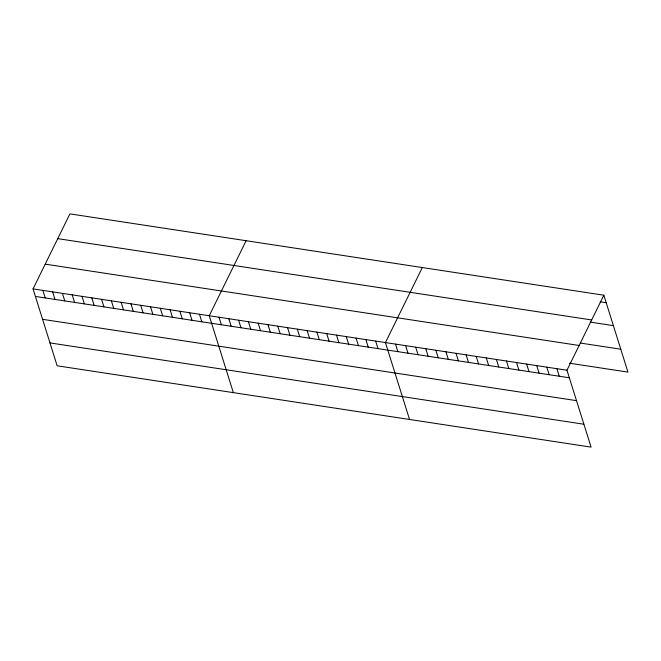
<?xml version="1.0" encoding="UTF-8"?>
<svg xmlns="http://www.w3.org/2000/svg" width="661" height="661" viewBox="0 0 661 661"><rect width="100%" height="100%" fill="white"/><g stroke="black" fill="none" stroke-linecap="round" stroke-linejoin="round"><path stroke-width="0.99" d="M603.848 295.203L566.973 370.226L591.074 447.125L57.152 365.797L33.05 288.898L69.926 213.875L603.848 295.203L627.95 372.102L569.452 363.195M246.123 240.72L209.248 315.735L233.341 392.634M422.321 267.556L385.437 342.572L409.539 419.471M600.163 301.829L606.22 302.746M57.755 238.638L591.686 319.965M590.19 322.097L613.391 325.633M580.441 343.067L620.778 349.215M45.221 264.144L579.143 345.472M33.05 288.898L566.973 370.226M35.413 296.442L569.336 377.77M42.585 319.329L576.508 400.657M49.972 342.91L583.903 424.238M556.893 368.689L559.256 376.233M546.804 367.152L549.167 374.696M536.715 365.616L539.087 373.159M526.635 364.079L528.998 371.622M516.547 362.542L518.91 370.086M506.466 361.005L508.83 368.549M496.378 359.468L498.741 367.012M486.289 357.94L488.661 365.475M476.209 356.403L478.572 363.947M466.121 354.866L468.484 362.41M456.04 353.329L458.404 360.873M445.952 351.792L448.315 359.336M435.863 350.256L438.226 357.799M425.783 348.719L428.146 356.262M415.695 347.182L418.058 354.726M405.614 345.645L407.977 353.189M395.526 344.108L397.889 351.652M375.655 341.084L378.018 348.628M365.864 339.589L368.227 347.132M356.072 338.101L358.436 345.645M346.29 336.614L348.653 344.15M336.499 335.119L338.862 342.662M326.708 333.631L329.071 341.175M316.916 332.136L319.288 339.68M307.134 330.649L309.497 338.192M297.343 329.153L299.706 336.697M287.552 327.666L289.915 335.21M277.769 326.17L280.132 333.714M267.978 324.683L270.341 332.227M258.187 323.188L260.55 330.731M248.404 321.7L250.767 329.244M238.613 320.213L240.976 327.749M228.822 318.718L231.185 326.261M219.031 317.23L221.394 324.774M199.457 314.248L201.82 321.791M189.666 312.752L192.029 320.296M179.883 311.265L182.246 318.809M170.092 309.769L172.455 317.313M160.301 308.282L162.664 315.826M150.51 306.795L152.881 314.33M140.727 305.299L143.09 312.843M130.936 303.812L133.299 311.348M121.145 302.317L123.508 309.86M111.362 300.829L113.725 308.373M101.571 299.334L103.934 306.878M91.78 297.847L94.143 305.39M81.997 296.351L84.36 303.895M72.206 294.864L74.569 302.408M62.415 293.368L64.778 300.912M52.624 291.881L54.987 299.425M42.841 290.394L45.204 297.929"/></g></svg>
